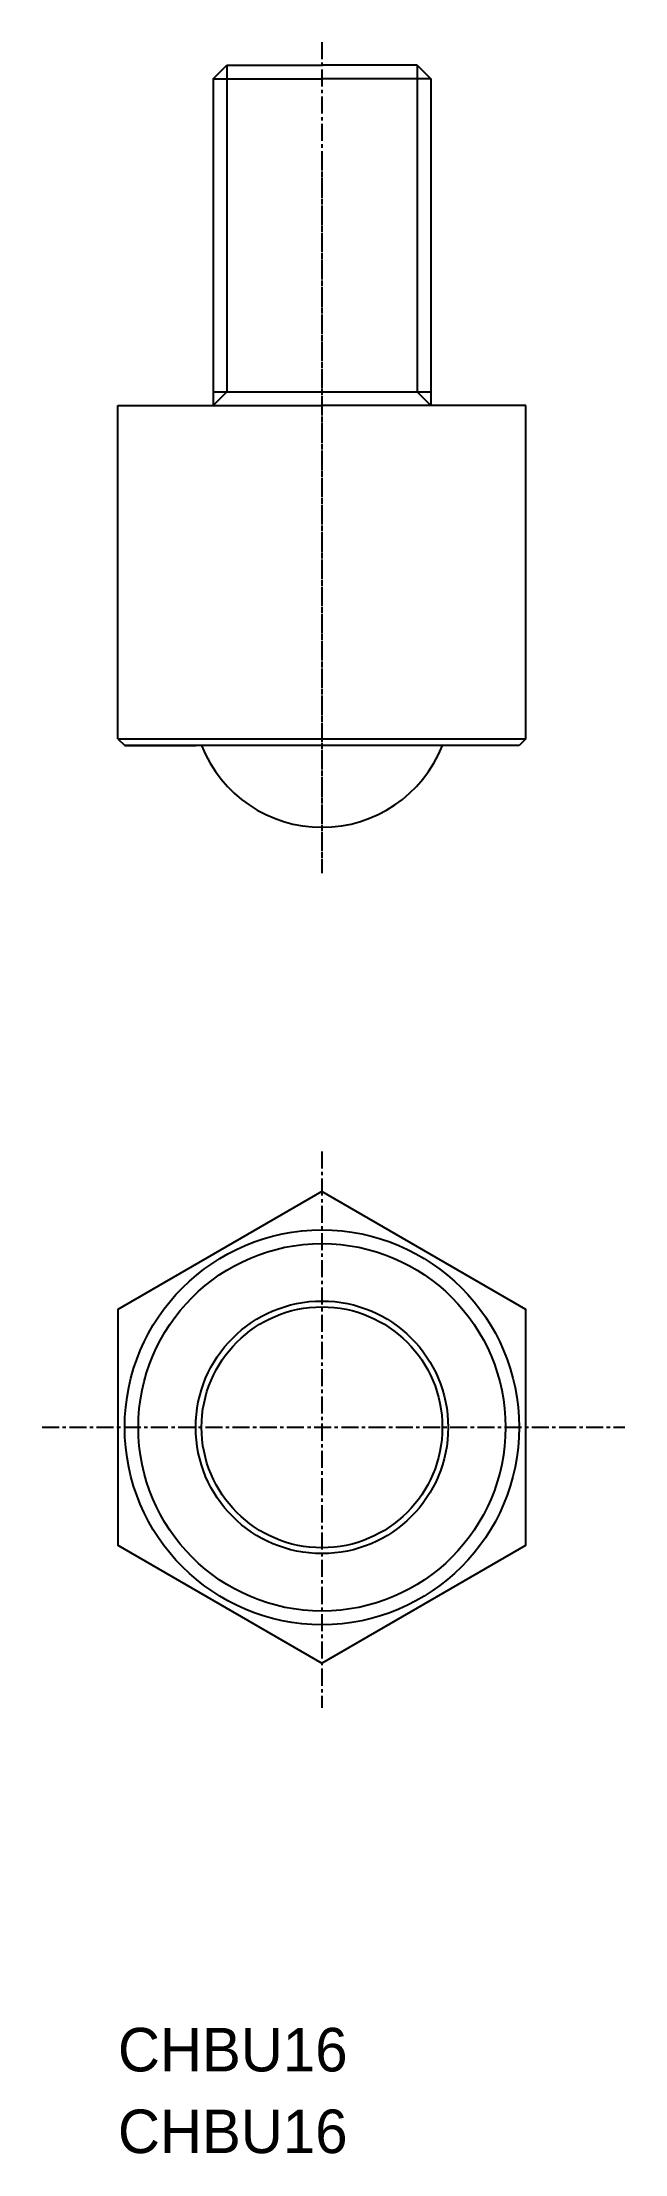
# Model space of a CAD drawing. Extents: x -3738 to -3696, y -801 to -646.
import ezdxf

# ---------------------------------------------------------------- set-up
doc = ezdxf.new("R2010")
doc.units = 0
doc.linetypes.add('CENTER', pattern=[2, 1.25, -0.25, 0.25, -0.25])
doc.layers.get('0').update_dxf_attribs({"linetype": 'CONTINUOUS'})
doc.layers.add('CENTER', color=1, linetype='CENTER')

msp = doc.modelspace()

# ---------------------------------------------------------------- linework, layer by layer
at = {"color": 7, "linetype": 'CONTINUOUS'}
for p, q in [((-3725.81, -648.68), (-3724.81, -647.68)), ((-3724.81, -647.68), (-3717.81, -647.68)), ((-3710.81, -647.68), (-3717.81, -647.68)), ((-3710.81, -647.68), (-3709.81, -648.68)), ((-3725.81, -648.68), (-3725.81, -672.68)), ((-3725.81, -648.68), (-3717.81, -648.68)), ((-3709.81, -648.68), (-3717.81, -648.68)), ((-3709.81, -648.68), (-3709.81, -672.68)), ((-3725.81, -671.68), (-3709.81, -671.68)), ((-3732.81, -697.18), (-3732.81, -672.68)), ((-3732.81, -672.68), (-3717.81, -672.68)), ((-3702.81, -672.68), (-3717.81, -672.68)), ((-3702.81, -697.18), (-3702.81, -672.68)), ((-3732.81, -697.18), (-3732.31, -697.68)), ((-3732.81, -697.18), (-3702.81, -697.18)), ((-3732.31, -697.68), (-3727.09, -697.68)), ((-3703.31, -697.68), (-3732.31, -697.68)), ((-3702.81, -697.18), (-3703.31, -697.68))]:
    msp.add_line(p, q, dxfattribs=at)
at = {"color": 3, "linetype": 'CONTINUOUS'}
for p, q in [((-3724.81, -647.68), (-3724.81, -671.68)), ((-3710.81, -647.68), (-3710.81, -671.68)), ((-3725.81, -672.68), (-3724.81, -671.68)), ((-3710.81, -671.68), (-3709.81, -672.68))]:
    msp.add_line(p, q, dxfattribs=at)
at = {"color": 7, "linetype": 'CONTINUOUS'}
msp.add_lwpolyline([(-3717.81, -765.08), (-3702.81, -756.42), (-3702.81, -739.1), (-3717.81, -730.44), (-3732.81, -739.1), (-3732.81, -756.42)], close=True, dxfattribs=at)
for radius in [14.5, 13.5, 9.28, 8.85]:
    msp.add_circle((-3717.81, -747.76), radius, dxfattribs=at)
for start, end in [(201.7205, 270), (270, 338.2795)]:
    msp.add_arc((-3717.81, -694.15), 9.53, start, end, dxfattribs=at)
at = {"layer": 'CENTER', "color": 1, "linetype": 'CENTER'}
for p, q in [((-3717.81, -646), (-3717.81, -707.05)), ((-3717.81, -654.18), (-3717.81, -707.05)), ((-3717.81, -727.49), (-3717.81, -768.37)), ((-3738.38, -747.76), (-3695.54, -747.76))]:
    msp.add_line(p, q, dxfattribs=at)

# ---------------------------------------------------------------- texts
at = {"color": 7, "linetype": 'CONTINUOUS'}
for p in [(-3732.81, -795.08), (-3732.81, -801.08)]:
    msp.add_text('CHBU16', height=3.2, dxfattribs=at).set_placement(p)

doc.saveas('drawing.dxf')
